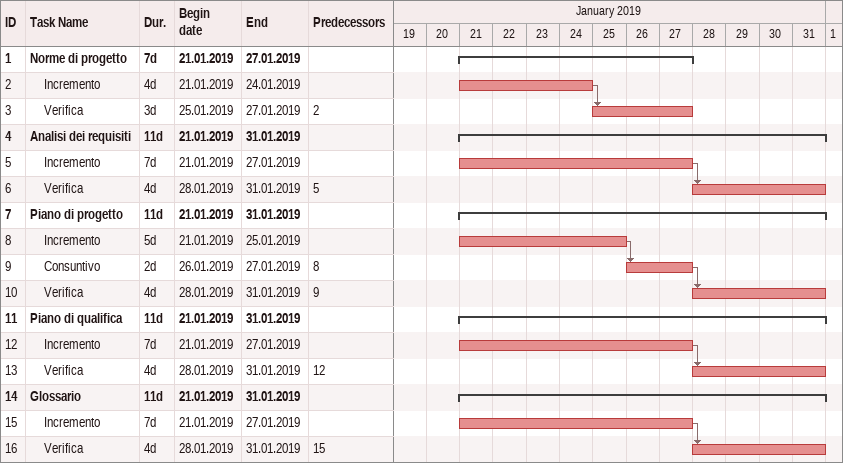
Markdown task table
| ID | Level | Task | Duration | Start | Finish | Predecessors |
|---|---|---|---|---|---|---|
| 1 | 1 | **Norme di progetto** | 7d | 2019-01-21 | 2019-01-27 |  |
| 2 | 2 | Incremento | 4d | 2019-01-21 | 2019-01-24 |  |
| 3 | 2 | Verifica | 3d | 2019-01-25 | 2019-01-27 | 2 |
| 4 | 1 | **Analisi dei requisiti** | 11d | 2019-01-21 | 2019-01-31 |  |
| 5 | 2 | Incremento | 7d | 2019-01-21 | 2019-01-27 |  |
| 6 | 2 | Verifica | 4d | 2019-01-28 | 2019-01-31 | 5 |
| 7 | 1 | **Piano di progetto** | 11d | 2019-01-21 | 2019-01-31 |  |
| 8 | 2 | Incremento | 5d | 2019-01-21 | 2019-01-25 |  |
| 9 | 2 | Consuntivo | 2d | 2019-01-26 | 2019-01-27 | 8 |
| 10 | 2 | Verifica | 4d | 2019-01-28 | 2019-01-31 | 9 |
| 11 | 1 | **Piano di qualifica** | 11d | 2019-01-21 | 2019-01-31 |  |
| 12 | 2 | Incremento | 7d | 2019-01-21 | 2019-01-27 |  |
| 13 | 2 | Verifica | 4d | 2019-01-28 | 2019-01-31 | 12 |
| 14 | 1 | **Glossario** | 11d | 2019-01-21 | 2019-01-31 |  |
| 15 | 2 | Incremento | 7d | 2019-01-21 | 2019-01-27 |  |
| 16 | 2 | Verifica | 4d | 2019-01-28 | 2019-01-31 | 15 |
